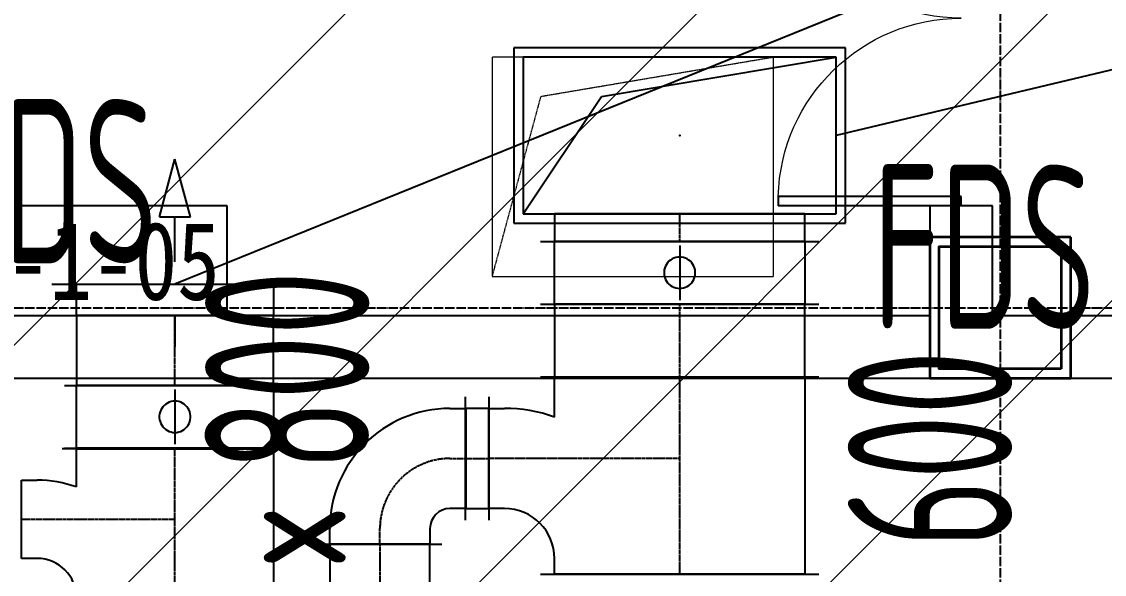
# Model space of a CAD drawing. Extents: x -20827274 to 1300756471, y -549375 to 3431892.
# Drawn here: x -66337 to -62876, y -275112 to -273347 of the extents above; entities that cross this region are included whole.
import ezdxf
from ezdxf.enums import TextEntityAlignment as Align

# ---------------------------------------------------------------- set-up
doc = ezdxf.new("R2010")
doc.units = 0
doc.header["$LTSCALE"] = 10
for name, pattern in [('CENTER2', [1.125, 0.75, -0.125, 0.125, -0.125]), ('DASH', [0.35, 0.25, -0.1]), ('暖附图底图$0$DASH', [0.35, 0.25, -0.1]), ('暖附图底图$0$DOTE', [2.42, 2, -0.2, 0.02, -0.2])]:
    doc.linetypes.add(name, pattern=pattern)
for name, color, linetype in [('1-zs', 3, 'Continuous'), ('1-暖通标注', 4, 'Continuous'), ('1-标注暖通', 4, 'Continuous'), ('DUCT-加压送风中心线', 5, 'CENTER2'), ('DUCT-加压送风标注', 3, 'Continuous'), ('DUCT-加压送风法兰', 2, 'Continuous'), ('DUCT-加压送风管', 1, 'Continuous'), ('DUCT-加压送风管端线', 2, 'Continuous'), ('DUCT-加压送风阀门', 7, 'Continuous'), ('DUCT-排风风口', 7, 'Continuous'), ('H-DUCT-加压送风法兰', 2, 'Continuous'), ('H-DUCT-加压送风管立管', 1, 'Continuous'), ('H-DUCT-加压送风管端线', 2, 'Continuous'), ('Hvac-Hide', 8, 'DASH'), ('暖附图底图$0$1-标注暖通', 8, 'Continuous'), ('暖附图底图$0$A-WALL', 8, 'Continuous'), ('暖附图底图$0$DOOR_FIRE', 8, 'Continuous'), ('暖附图底图$0$DOTE', 8, 'Continuous'), ('暖附图底图$0$SRC-03F$0$A-SYMB-NUMB-T', 8, 'Continuous'), ('暖附图底图$0$SRC-03F$0$A-WALL', 8, 'Continuous')]:
    doc.layers.add(name, color=color, linetype=linetype)
for name, color, linetype, lineweight in [('F-非人防区', 105, 'Continuous', 15), ('暖附图底图$0$HOLE', 8, 'Continuous', 15), ('暖附图底图$0$钢柱', 8, 'Continuous', 35)]:
    doc.layers.add(name, color=color, linetype=linetype, lineweight=lineweight)
doc.styles.add('8B2_02', font='tssdeng.shx', dxfattribs={"width": 0.6, "bigfont": 'TSSDCHN.shx'})
doc.styles.add('暖附图底图$0$8B2_01', font='simhei.ttf', dxfattribs={"width": 0.8})
doc.styles.add('暖附图底图$0$SRC-03F$0$ECADI-TXT', font='simplex.shx', dxfattribs={"bigfont": 'hztxt.shx'})

# ---------------------------------------------------------------- blocks, each defined once
blk = doc.blocks.new('$风口$00000098')
for p, q in [((99.9, 250), (99.9, -250)), ((0, 200), (99.9, 200)), ((0, -200), (0, 200)), ((315.1, 31.5), (500, 0)), ((315.1, 31.5), (315.1, -31.5)), ((0, 0), (-100, 0)), ((171.6, 0), (315.1, 0)), ((315.1, -31.5), (500, 0)), ((99.9, -200), (0, -200))]:
    blk.add_line(p, q)
blk = doc.blocks.new('暖附图底图$0$A$C00330F2E')
at = {"layer": '暖附图底图$0$钢柱', "color": 4, "lineweight": 35}
for points in [[(9075, -99100), (8625, -99100), (8625, -99550), (9075, -99550)], [(9045, -99520), (8655, -99520), (8655, -99130), (9045, -99130)]]:
    blk.add_lwpolyline(points, close=True, dxfattribs=at)
blk = doc.blocks.new('暖附图底图$0$SRC-03F$0$ECADI-TAG-CODE')
at = {"layer": '暖附图底图$0$SRC-03F$0$A-SYMB-NUMB-T', "color": 1}
blk.add_lwpolyline([(3.408, 8.1), (13.408, 8.1), (13.408, 4.6), (3.408, 4.6)], close=True, dxfattribs=at)
at = {"layer": '暖附图底图$0$SRC-03F$0$A-SYMB-NUMB-T', "style": '暖附图底图$0$SRC-03F$0$ECADI-TXT', "width": 0.7}
blk.add_attdef('CODE', text='', height=2.5, dxfattribs=at).set_placement((8.408, 6.35), align=Align.MIDDLE_CENTER)
blk = doc.blocks.new('暖附图底图$0$$DorLib2D$00000002')
for p, q in [((-0.5, 0), (-0.5, 0.4875)), ((-0.475, 0.4875), (-0.5, 0.4875)), ((-0.475, 0), (-0.475, 0.4875)), ((0.475, 0), (0.475, 0.4875)), ((0.475, 0.4875), (0.5, 0.4875)), ((0.5, 0), (0.5, 0.4875)), ((-0.5, 0), (-0.475, 0)), ((0.5, 0), (0.475, 0))]:
    blk.add_line(p, q)
at = {"lineweight": 13}
for centre, start, end in [((-0.4875, 0), 0, 88.5307), ((0.4875, 0), 91.4693, 180)]:
    blk.add_arc(centre, 0.4875, start, end, dxfattribs=at)
blk = doc.blocks.new('暖附图底图$0$AFSFCS')
at = {"layer": '暖附图底图$0$A-WALL'}
for p, q in [((-63233.6, -273935.4), (-63433.6, -273935.4)), ((-63433.6, -273935.4), (-63433.6, -274285.4)), ((-63233.6, -274285.4), (-63233.6, -273935.4)), ((-66983.6, -274285.4), (-63433.6, -274285.4)), ((-63233.6, -274285.4), (-62208.6, -274285.4)), ((-67183.6, -274485.4), (-63333.6, -274485.4)), ((-63333.6, -274485.4), (-62308.6, -274485.4))]:
    blk.add_line(p, q, dxfattribs=at)
at = {"layer": '暖附图底图$0$DOTE', "color": 16, "linetype": '暖附图底图$0$DOTE', "ltscale": 1.5}
for p, q in [((-63208.6, -155629.3), (-63208.6, -385768.2)), ((-113117.3, -274260.4), (10791.4, -274260.4))]:
    blk.add_line(p, q, dxfattribs=at)
at = {"layer": '暖附图底图$0$HOLE', "linetype": '暖附图底图$0$DASH'}
for points in [[(-63933.6, -273460.4), (-64833.6, -273460.4), (-64833.6, -274160.4), (-63933.6, -274160.4), (-63933.6, -273460.4)], [(-63933.6, -273460.4), (-64678.3, -273586.4), (-64833.6, -274160.4)]]:
    blk.add_lwpolyline(points, dxfattribs=at)
blk.add_blockref('暖附图底图$0$A$C00330F2E', (-72058.6, -174935.4))
at = {"layer": '暖附图底图$0$DOOR_FIRE', "xscale": -1200, "yscale": 1200, "zscale": 200, "rotation": 90.00000022556596}
blk.add_blockref('暖附图底图$0$$DorLib2D$00000002', (-63333.6, -273335.4), dxfattribs=at)
at = {"layer": '暖附图底图$0$SRC-03F$0$A-WALL'}
ref = blk.add_blockref('暖附图底图$0$SRC-03F$0$ECADI-TAG-CODE', (-65339.4, -274745.4), dxfattribs=dict(at, xscale=-100, yscale=100, zscale=100))
ref.add_attrib('CODE', 'LT-1-05', dxfattribs={"layer": '暖附图底图$0$SRC-03F$0$A-SYMB-NUMB-T', "height": 250, "style": '暖附图底图$0$8B2_01', "width": 0.8}).set_placement((-66180.2, -274110.4), align=Align.MIDDLE_CENTER)
blk = doc.blocks.new('暖附图底图')
at = {"layer": '暖附图底图$0$1-标注暖通', "linetype": '暖附图底图$0$DASH'}
blk.add_blockref('暖附图底图$0$AFSFCS', (500000, 0), dxfattribs=at)

msp = doc.modelspace()

# ---------------------------------------------------------------- hatches: boundary and pattern name
at = {"layer": 'F-非人防区'}
h = msp.add_hatch(dxfattribs=at)
h.set_pattern_fill('ANSI31', color=8, scale=500)
h.set_pattern_definition([(45, (-67108.6, 126739.6), (-561.266, 561.266), [])])
edge = h.paths.add_edge_path()
edge.add_line((26041.4, -160910.4), (26041.4, -174910.4))
edge.add_line((26041.4, -174910.4), (44466.4, -174910.4))
edge.add_line((44466.4, -174910.4), (44466.4, -230535.4))
edge.add_line((44466.4, -230535.4), (29591.4, -230535.4))
edge.add_line((29591.4, -230535.4), (29591.4, -228585.4))
edge.add_line((29591.4, -228585.4), (32466.4, -228585.4))
edge.add_line((32466.4, -228585.4), (32466.4, -223185.4))
edge.add_line((32466.4, -223185.4), (6116.4, -223185.4))
edge.add_line((6116.4, -223185.4), (6116.4, -236210.4))
edge.add_line((6116.4, -236210.4), (5916.4, -236210.4))
edge.add_line((5916.4, -236210.4), (5921.1, -289912.2))
edge.add_line((5921.1, -289912.2), (35191.4, -289912.2))
edge.add_line((35191.4, -289912.2), (35191.4, -296310.4))
edge.add_line((35191.4, -296310.4), (35041.4, -296310.4))
edge.add_line((35041.4, -296310.4), (35041.4, -296910.4))
edge.add_line((35041.4, -296910.4), (35641.4, -296910.4))
edge.add_line((35641.4, -296910.4), (44736.4, -305099.6))
edge.add_line((44736.4, -305099.6), (22456.5, -329844))
edge.add_line((22456.5, -329844), (22456.5, -340006.4))
edge.add_line((22456.5, -340006.4), (-13248.1, -379660.4))
edge.add_line((-13248.1, -379660.4), (-90108.6, -379660.4))
edge.add_line((-90108.6, -379660.4), (-90108.6, -373660.4))
edge.add_line((-90108.6, -373660.4), (-91358.6, -373660.4))
edge.add_arc((-91358.6, -361660.4), 12000, 180, 270, ccw=False)
edge.add_line((-103358.6, -361660.4), (-103358.6, -333450.4))
edge.add_line((-103358.6, -333450.4), (-95358.6, -333436.6))
edge.add_line((-95358.6, -333436.6), (-95358.6, -160610.4))
edge.add_line((-95358.6, -160610.4), (-86333.4, -160610.4))
edge.add_line((-86333.4, -160610.4), (-86333.6, -149790))
edge.add_line((-86333.6, -149790), (-73433.4, -149790))
edge.add_line((-73433.4, -149790), (-73433.4, -160610.4))
edge.add_line((-73433.4, -160610.4), (26041.4, -160910.4))

# ---------------------------------------------------------------- linework, layer by layer
at = {"layer": '1-暖通标注'}
for p, q in [((-58965, -271396.2, -2600), (-65847.4, -274185.5, 2600)), ((-58957.2, -272570.1), (-63733.6, -273710.4, 3000))]:
    msp.add_line(p, q, dxfattribs=at)
at = {"layer": 'DUCT-加压送风中心线'}
for p, q in [((-64233.6, -274048.5), (-64233.6, -273960.4)), ((-64233.6, -274482.1), (-64233.6, -274248.9)), ((-65847.4, -274508.9), (-65847.4, -274285.4)), ((-64233.6, -274742.3), (-64233.6, -274482.3)), ((-65847.4, -274711.5), (-65847.4, -274709.3)), ((-65847.4, -274936.7), (-65847.4, -274711.7)), ((-64968, -274742.3), (-64918, -274742.3)), ((-64917.8, -274742.3), (-64843.8, -274742.3)), ((-64233.6, -274742.3), (-64843.6, -274742.3)), ((-64233.6, -275112.3), (-64233.6, -274742.3)), ((-65847.4, -274936.7), (-66337.4, -274936.7)), ((-65847.4, -275236.7), (-65847.4, -274936.7)), ((-65192, -275016.3), (-65192, -274966.3)), ((-65192, -275016.5), (-65192, -275401.4))]:
    msp.add_line(p, q, dxfattribs=at)
msp.add_arc((-64968, -274966.3), 224, 90, 180, dxfattribs=at)
at = {"layer": 'DUCT-加压送风法兰'}
for p, q in [((-64678.6, -274048.6), (-63788.6, -274048.6)), ((-64678.6, -274248.8), (-63788.6, -274248.8)), ((-63788.6, -274482.2), (-64678.6, -274482.2)), ((-66199.9, -274509), (-65494.9, -274509)), ((-64917.9, -274939.8), (-64917.9, -274544.8)), ((-64843.7, -274544.8), (-64843.7, -274939.8)), ((-65487.4, -274711.6), (-66207.4, -274711.6)), ((-66199.9, -274709.2), (-65494.9, -274709.2)), ((-65389.5, -275016.4), (-64994.5, -275016.4)), ((-64678.6, -275112.4), (-63788.6, -275112.4))]:
    msp.add_line(p, q, dxfattribs=at)
at = {"layer": 'DUCT-加压送风法兰', "color": 18, "true_color": 0x000000}
for p in [(-64233.6, -274048.5, 2000), (-64233.6, -274048.7, 2000), (-64233.6, -274248.7, 2000), (-64233.6, -274248.9, 2000), (-64233.6, -274482.1, 2000), (-64233.6, -274482.3, 2000), (-65847.4, -274508.9, 3000), (-65847.4, -274509.1, 3000), (-65847.4, -274709.1, 3000), (-65847.4, -274709.3, 3000), (-65847.4, -274711.5, 3000), (-65847.4, -274711.7, 3000), (-64918, -274742.3, 2000), (-64917.8, -274742.3, 2000), (-64843.8, -274742.3, 2000), (-64843.6, -274742.3, 2000), (-66337.4, -274936.7, 3000), (-65192, -275016.3, 2000), (-65192, -275016.5, 2000), (-64233.6, -275112.3, 2000)]:
    msp.add_point(p, dxfattribs=at)
at = {"layer": 'DUCT-加压送风管'}
for p, q in [((-63833.6, -273960.4), (-64633.6, -273960.4)), ((-64633.6, -273960.4), (-64633.6, -274048.5)), ((-63833.6, -274048.5), (-63833.6, -273960.4)), ((-64633.6, -274048.5), (-63833.6, -274048.5)), ((-64633.6, -274248.7), (-64633.6, -274048.7)), ((-63833.6, -274048.7), (-63833.6, -274248.7)), ((-63833.6, -274248.9), (-64633.6, -274248.9)), ((-64633.6, -274248.9), (-64633.6, -274482.1)), ((-63833.6, -274482.1), (-63833.6, -274248.9)), ((-65532.4, -274285.4), (-66162.4, -274285.4)), ((-66162.4, -274285.4), (-66162.4, -274508.9)), ((-65532.4, -274508.9), (-65532.4, -274285.4)), ((-64633.6, -274482.1), (-63833.6, -274482.1)), ((-64633.6, -274609.7), (-64633.6, -274482.3)), ((-63833.6, -274482.3), (-63833.6, -275062.3)), ((-66162.4, -274508.9), (-65532.4, -274508.9)), ((-66162.4, -274709.1), (-66162.4, -274509.1)), ((-65532.4, -274509.1), (-65532.4, -274709.1)), ((-64968, -274582.3), (-64918, -274582.3)), ((-64843.8, -274582.3), (-64917.8, -274582.3)), ((-64917.8, -274582.3), (-64917.8, -274902.3)), ((-64843.8, -274902.3), (-64843.8, -274582.3)), ((-64843.6, -274582.3), (-64793.6, -274582.3)), ((-65532.4, -274709.3), (-66162.4, -274709.3)), ((-66162.4, -274709.3), (-66162.4, -274711.5)), ((-66162.4, -274711.5), (-65532.4, -274711.5)), ((-66162.4, -274833.1), (-66162.4, -274711.7)), ((-65532.4, -274711.5), (-65532.4, -274709.3)), ((-65532.4, -274711.7), (-65532.4, -275186.7)), ((-66337.4, -274811.7), (-66287.4, -274811.7)), ((-64918, -274902.3), (-64968, -274902.3)), ((-64917.8, -274902.3), (-64843.8, -274902.3)), ((-64793.6, -274902.3), (-64843.6, -274902.3)), ((-65352, -275016.3), (-65352, -274966.3)), ((-65032, -274966.3), (-65032, -275016.3)), ((-65352, -275016.5), (-65352, -275401.4)), ((-65032, -275016.5), (-65352, -275016.5)), ((-65032, -275401.4), (-65032, -275016.5)), ((-66287.4, -275061.7), (-66337.4, -275061.7)), ((-64633.6, -275112.3), (-64633.6, -275062.3)), ((-63833.6, -275062.3), (-63833.6, -275112.3))]:
    msp.add_line(p, q, dxfattribs=at)
for centre, radius, start, end in [((-64968, -274966.3), 384, 90, 180), ((-64793.6, -275062.3), 480, 70.5288, 90), ((-66287.4, -275186.7), 375, 70.5288, 90), ((-64968, -274966.3), 64, 90, 180), ((-64793.6, -275062.3), 160, 0, 90), ((-66287.4, -275186.7), 125, 0, 90)]:
    msp.add_arc(centre, radius, start, end, dxfattribs=at)
at = {"layer": 'DUCT-加压送风管', "color": 18, "true_color": 0x000000}
for p in [(-64233.6, -274482.3, 2000), (-65847.4, -274711.7, 3000), (-64918, -274742.3, 2000), (-64843.6, -274742.3, 2000), (-66337.4, -274936.7, 3000), (-65192, -275016.3, 2000), (-64233.6, -275112.3, 2000)]:
    msp.add_point(p, dxfattribs=at)
at = {"layer": 'DUCT-加压送风管端线'}
for p, q in [((-63833.6, -274048.7), (-64633.6, -274048.7)), ((-63833.6, -274248.7), (-64633.6, -274248.7)), ((-64633.6, -274482.3), (-63833.6, -274482.3)), ((-65532.4, -274509.1), (-66162.4, -274509.1)), ((-64918, -274582.3), (-64918, -274902.3)), ((-64843.6, -274902.3), (-64843.6, -274582.3)), ((-65532.4, -274709.1), (-66162.4, -274709.1)), ((-66162.4, -274711.7), (-65532.4, -274711.7)), ((-66337.4, -275061.7), (-66337.4, -274811.7)), ((-65352, -275016.3), (-65032, -275016.3)), ((-63833.6, -275112.3), (-64633.6, -275112.3))]:
    msp.add_line(p, q, dxfattribs=at)
at = {"layer": 'DUCT-加压送风阀门'}
for p, q in [((-64233.6, -274061.2), (-64233.6, -274236.2)), ((-64267.8, -274112.2), (-64272.1, -274116.8)), ((-64263, -274108.2), (-64267.8, -274112.2)), ((-64257.7, -274104.8), (-64263, -274108.2)), ((-64252, -274102.2), (-64257.7, -274104.8)), ((-64246, -274100.2), (-64252, -274102.2)), ((-64239.9, -274099), (-64246, -274100.2)), ((-64233.6, -274098.7), (-64239.9, -274099)), ((-64227.3, -274099), (-64233.6, -274098.7)), ((-64221.2, -274100.2), (-64227.3, -274099)), ((-64215.2, -274102.2), (-64221.2, -274100.2)), ((-64209.5, -274104.8), (-64215.2, -274102.2)), ((-64204.2, -274108.2), (-64209.5, -274104.8)), ((-64199.4, -274112.2), (-64204.2, -274108.2)), ((-64195.1, -274116.8), (-64199.4, -274112.2)), ((-64282.7, -274139.3), (-64283.5, -274145.5)), ((-64283.5, -274145.5), (-64283.5, -274151.8)), ((-64281.2, -274133.2), (-64282.7, -274139.3)), ((-64278.9, -274127.4), (-64281.2, -274133.2)), ((-64275.8, -274121.9), (-64278.9, -274127.4)), ((-64272.1, -274116.8), (-64275.8, -274121.9)), ((-64191.4, -274121.9), (-64195.1, -274116.8)), ((-64188.4, -274127.4), (-64191.4, -274121.9)), ((-64186.1, -274133.2), (-64188.4, -274127.4)), ((-64184.5, -274139.3), (-64186.1, -274133.2)), ((-64183.7, -274145.5), (-64184.5, -274139.3)), ((-64183.7, -274151.8), (-64183.7, -274145.5)), ((-64283.5, -274151.8), (-64282.7, -274158)), ((-64282.7, -274158), (-64281.2, -274164.1)), ((-64281.2, -274164.1), (-64278.9, -274169.9)), ((-64278.9, -274169.9), (-64275.8, -274175.4)), ((-64275.8, -274175.4), (-64272.1, -274180.5)), ((-64272.1, -274180.5), (-64267.8, -274185.1)), ((-64199.4, -274185.1), (-64195.1, -274180.5)), ((-64195.1, -274180.5), (-64191.4, -274175.4)), ((-64191.4, -274175.4), (-64188.4, -274169.9)), ((-64188.4, -274169.9), (-64186.1, -274164.1)), ((-64186.1, -274164.1), (-64184.5, -274158)), ((-64184.5, -274158), (-64183.7, -274151.8)), ((-64267.8, -274185.1), (-64263, -274189.1)), ((-64263, -274189.1), (-64257.7, -274192.5)), ((-64257.7, -274192.5), (-64252, -274195.1)), ((-64252, -274195.1), (-64246, -274197.1)), ((-64246, -274197.1), (-64239.9, -274198.3)), ((-64239.9, -274198.3), (-64233.6, -274198.7)), ((-64233.6, -274198.7), (-64227.3, -274198.3)), ((-64227.3, -274198.3), (-64221.2, -274197.1)), ((-64221.2, -274197.1), (-64215.2, -274195.1)), ((-64215.2, -274195.1), (-64209.5, -274192.5)), ((-64209.5, -274192.5), (-64204.2, -274189.1)), ((-64204.2, -274189.1), (-64199.4, -274185.1)), ((-65847.4, -274521.6), (-65847.4, -274696.6)), ((-65865.8, -274562.6), (-65871.4, -274565.3)), ((-65859.8, -274560.7), (-65865.8, -274562.6)), ((-65853.6, -274559.5), (-65859.8, -274560.7)), ((-65847.4, -274559.1), (-65853.6, -274559.5)), ((-65841.1, -274559.5), (-65847.4, -274559.1)), ((-65834.9, -274560.7), (-65841.1, -274559.5)), ((-65828.9, -274562.6), (-65834.9, -274560.7)), ((-65823.3, -274565.3), (-65828.9, -274562.6)), ((-65894.9, -274593.6), (-65896.5, -274599.7)), ((-65892.6, -274587.8), (-65894.9, -274593.6)), ((-65889.6, -274582.3), (-65892.6, -274587.8)), ((-65885.9, -274577.2), (-65889.6, -274582.3)), ((-65881.6, -274572.6), (-65885.9, -274577.2)), ((-65876.7, -274568.6), (-65881.6, -274572.6)), ((-65871.4, -274565.3), (-65876.7, -274568.6)), ((-65818, -274568.6), (-65823.3, -274565.3)), ((-65813.1, -274572.6), (-65818, -274568.6)), ((-65808.8, -274577.2), (-65813.1, -274572.6)), ((-65805.1, -274582.3), (-65808.8, -274577.2)), ((-65802.1, -274587.8), (-65805.1, -274582.3)), ((-65799.8, -274593.6), (-65802.1, -274587.8)), ((-65798.2, -274599.7), (-65799.8, -274593.6)), ((-65896.5, -274599.7), (-65897.3, -274605.9)), ((-65897.3, -274605.9), (-65897.3, -274612.2)), ((-65897.3, -274612.2), (-65896.5, -274618.5)), ((-65896.5, -274618.5), (-65894.9, -274624.5)), ((-65894.9, -274624.5), (-65892.6, -274630.4)), ((-65892.6, -274630.4), (-65889.6, -274635.9)), ((-65805.1, -274635.9), (-65802.1, -274630.4)), ((-65802.1, -274630.4), (-65799.8, -274624.5)), ((-65799.8, -274624.5), (-65798.2, -274618.5)), ((-65797.4, -274605.9), (-65798.2, -274599.7)), ((-65798.2, -274618.5), (-65797.4, -274612.2)), ((-65797.4, -274612.2), (-65797.4, -274605.9)), ((-65889.6, -274635.9), (-65885.9, -274641)), ((-65885.9, -274641), (-65881.6, -274645.5)), ((-65881.6, -274645.5), (-65876.7, -274649.5)), ((-65876.7, -274649.5), (-65871.4, -274652.9)), ((-65871.4, -274652.9), (-65865.8, -274655.6)), ((-65865.8, -274655.6), (-65859.8, -274657.5)), ((-65859.8, -274657.5), (-65853.6, -274658.7)), ((-65853.6, -274658.7), (-65847.4, -274659.1)), ((-65847.4, -274659.1), (-65841.1, -274658.7)), ((-65841.1, -274658.7), (-65834.9, -274657.5)), ((-65834.9, -274657.5), (-65828.9, -274655.6)), ((-65828.9, -274655.6), (-65823.3, -274652.9)), ((-65823.3, -274652.9), (-65818, -274649.5)), ((-65818, -274649.5), (-65813.1, -274645.5)), ((-65813.1, -274645.5), (-65808.8, -274641)), ((-65808.8, -274641), (-65805.1, -274635.9))]:
    msp.add_line(p, q, dxfattribs=at)
at = {"layer": 'H-DUCT-加压送风法兰'}
for p, q in [((-64763.6, -273430.4), (-64763.6, -273990.4)), ((-63703.6, -273430.4), (-64763.6, -273430.4)), ((-63703.6, -273990.4), (-63703.6, -273430.4)), ((-64763.6, -273990.4), (-64633.6, -273990.4)), ((-63833.6, -273990.4), (-63703.6, -273990.4))]:
    msp.add_line(p, q, dxfattribs=at)
at = {"layer": 'H-DUCT-加压送风法兰', "color": 18, "true_color": 0x000000}
for p in [(-64233.6, -273710.4, -0.1), (-64233.6, -273710.4, 0.1)]:
    msp.add_point(p, dxfattribs=at)
at = {"layer": 'H-DUCT-加压送风管立管'}
for p, q in [((-63733.6, -273460.4), (-64733.6, -273460.4)), ((-64733.6, -273460.4), (-64733.6, -273960.4)), ((-63733.6, -273960.4), (-63733.6, -273460.4)), ((-64733.6, -273960.4), (-63733.6, -273960.4))]:
    msp.add_line(p, q, dxfattribs=at)
at = {"layer": 'H-DUCT-加压送风管端线'}
for p, q in [((-64483.6, -273585.4), (-63733.6, -273460.4)), ((-64733.6, -273960.4), (-64483.6, -273585.4))]:
    msp.add_line(p, q, dxfattribs=at)
at = {"layer": 'Hvac-Hide'}
msp.add_line((-64633.6, -273990.4), (-63833.6, -273990.4), dxfattribs=at)

# ---------------------------------------------------------------- block references
at = {"layer": '1-zs'}
msp.add_blockref('暖附图底图', (-500000, 0), dxfattribs=at)
at = {"layer": 'DUCT-排风风口', "color": 1, "yscale": 1.575, "rotation": 90}
msp.add_blockref('$风口$00000098', (-65847.4, -274285.4, 2600), dxfattribs=at)

# ---------------------------------------------------------------- texts
at = {"layer": '1-标注暖通', "style": '8B2_02', "width": 0.6}
for p in [(-66614.8, -274118.5), (-63617.1, -274327.9)]:
    msp.add_text('FDS', height=525, dxfattribs=at).set_placement(p)
at = {"layer": 'DUCT-加压送风标注', "color": 1, "style": '8B2_02', "width": 0.6}
for s, p in [('800', (-65225.9, -274781.3, 3000)), ('×', (-65225.9, -275096.3, 3000))]:
    msp.add_text(s, height=525, rotation=90, dxfattribs=at).set_placement(p)
at = {"layer": 'DUCT-加压送风标注', "style": '8B2_02', "width": 0.6}
msp.add_text('600', height=525, rotation=90, dxfattribs=at).set_placement((-63171.1, -275026.5))

doc.saveas('drawing.dxf')
